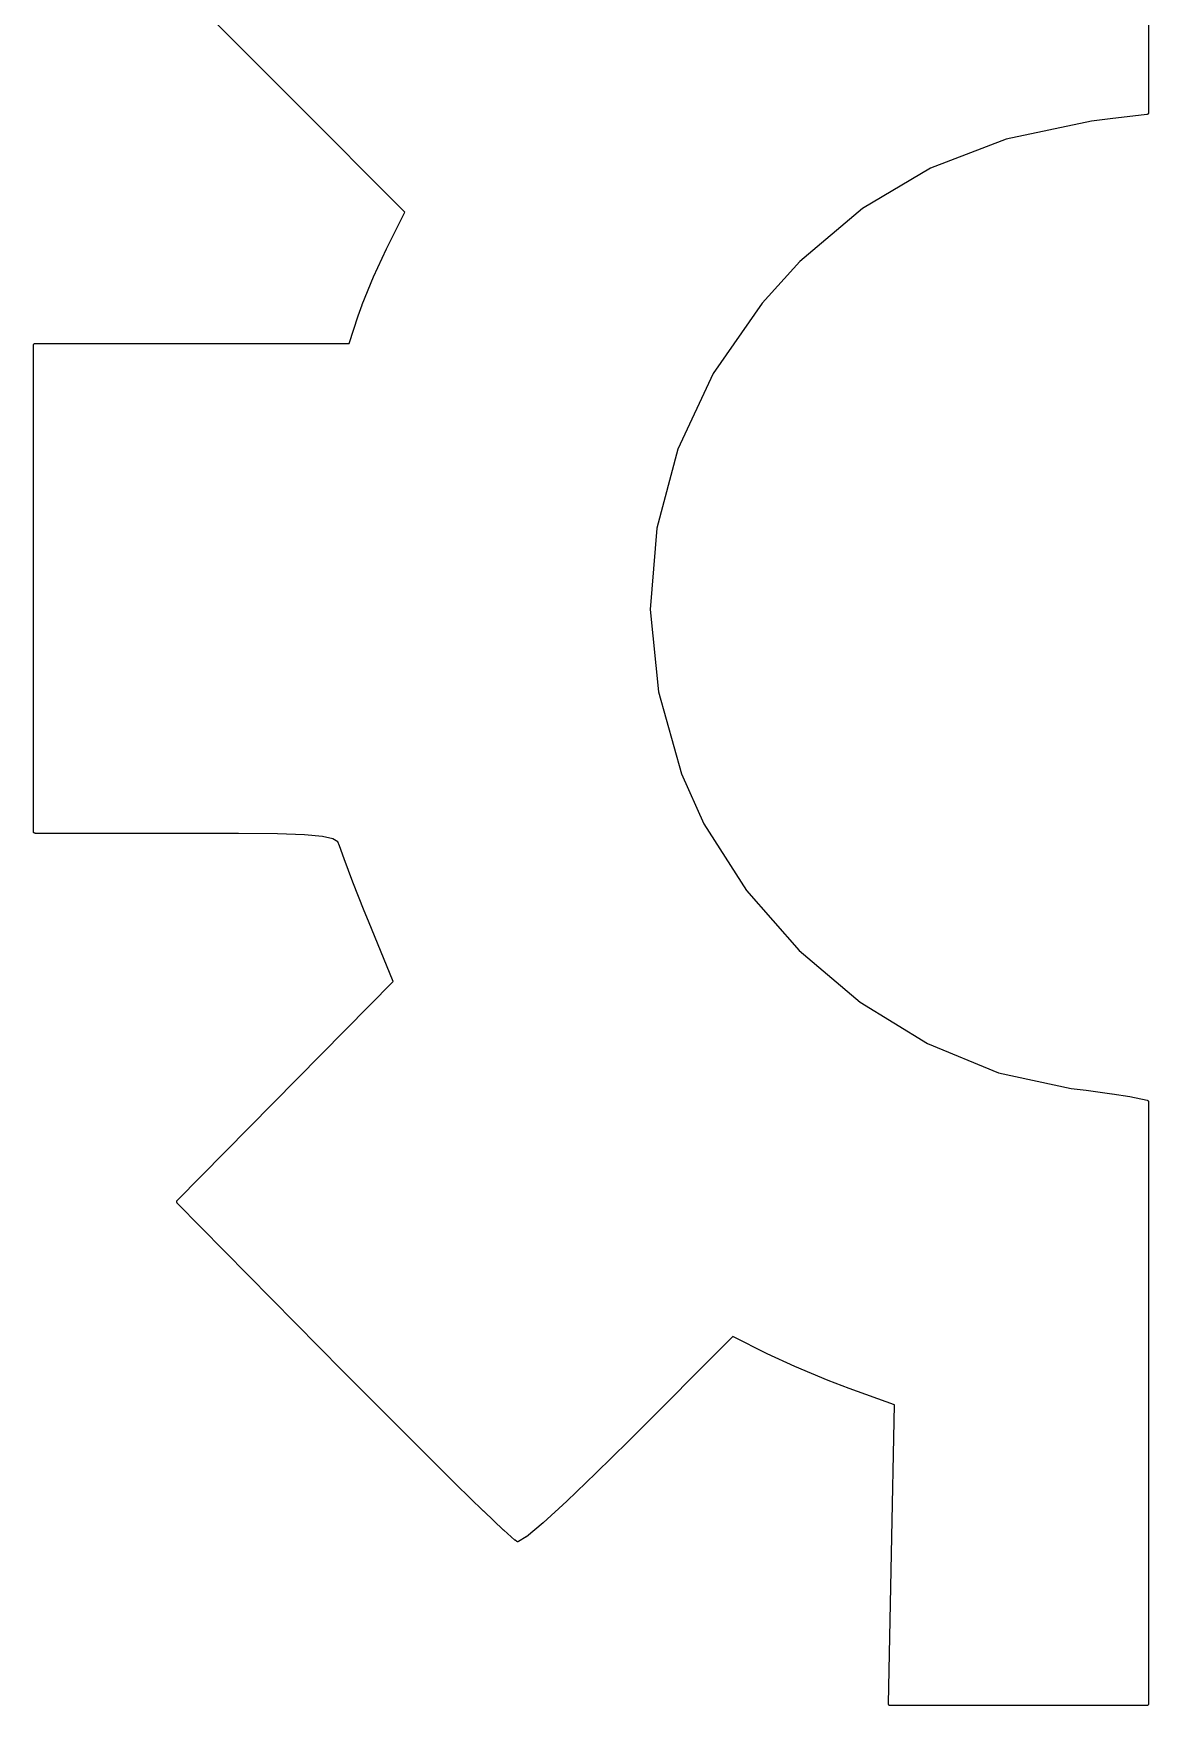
# Model space of a CAD drawing. Extents: x 6.3 to 49.3, y 9.3 to 45.7.
# Drawn here: x 34.855 to 37.913, y 21.668 to 26.253 of the extents above; entities that cross this region are included whole.
import ezdxf

# ---------------------------------------------------------------- set-up
doc = ezdxf.new("R2010")
doc.units = 0
doc.layers.add('BLACK', color=7, linetype='CONTINUOUS')

msp = doc.modelspace()

# ---------------------------------------------------------------- linework, layer by layer
at = {"layer": 'BLACK', "linetype": 'CONTINUOUS'}
for p, q in [((37.9133, 26.7833), (37.9133, 26.036)), ((35.5732, 26.065), (35.2699, 26.3688)), ((35.5733, 26.0649), (35.5732, 26.065)), ((35.8741, 25.7635), (35.5733, 26.0649)), ((37.7572, 26.0127), (37.5232, 25.9633)), ((37.8084, 26.0193), (37.7572, 26.0127)), ((37.9089, 26.0311), (37.8084, 26.0193)), ((37.8084, 26.0193), (37.8084, 26.0193)), ((37.9091, 26.0312), (37.9089, 26.0311)), ((37.9093, 26.0312), (37.9091, 26.0312)), ((37.9096, 26.0313), (37.9093, 26.0312)), ((37.9099, 26.0313), (37.9096, 26.0313)), ((37.91, 26.0314), (37.9099, 26.0313)), ((37.9102, 26.0315), (37.91, 26.0314)), ((37.9105, 26.0316), (37.9102, 26.0315)), ((37.9108, 26.0317), (37.9105, 26.0316)), ((37.9109, 26.0318), (37.9108, 26.0317)), ((37.9111, 26.0319), (37.9109, 26.0318)), ((37.9113, 26.0321), (37.9111, 26.0319)), ((37.9116, 26.0323), (37.9113, 26.0321)), ((37.9117, 26.0324), (37.9116, 26.0323)), ((37.9118, 26.0325), (37.9117, 26.0324)), ((37.912, 26.0328), (37.9118, 26.0325)), ((37.9122, 26.033), (37.912, 26.0328)), ((37.9123, 26.0331), (37.9122, 26.033)), ((37.9125, 26.0333), (37.9123, 26.0331)), ((37.9126, 26.0335), (37.9125, 26.0333)), ((37.9128, 26.0338), (37.9126, 26.0335)), ((37.9129, 26.0341), (37.9128, 26.034)), ((37.9128, 26.034), (37.9128, 26.0338)), ((37.913, 26.0344), (37.9129, 26.0341)), ((37.9131, 26.0347), (37.913, 26.0344)), ((37.9132, 26.0349), (37.9131, 26.0347)), ((37.9133, 26.0354), (37.9132, 26.0351)), ((37.9132, 26.0351), (37.9132, 26.0349)), ((37.9133, 26.036), (37.9133, 26.0358)), ((37.9133, 26.0358), (37.9133, 26.0357)), ((37.9133, 26.0357), (37.9133, 26.0354)), ((37.5232, 25.9633), (37.3156, 25.8844)), ((37.3156, 25.8844), (37.1289, 25.7735)), ((37.1289, 25.7735), (36.9573, 25.6278)), ((35.8238, 25.6631), (35.8741, 25.7635)), ((35.788, 25.5864), (35.8237, 25.663)), ((35.8237, 25.663), (35.8237, 25.6631)), ((35.8237, 25.6631), (35.8237, 25.6631)), ((35.8237, 25.6631), (35.8238, 25.6631)), ((35.7566, 25.5099), (35.7879, 25.5862)), ((35.7879, 25.5862), (35.788, 25.5862)), ((35.788, 25.5863), (35.788, 25.5864)), ((35.788, 25.5862), (35.788, 25.5863)), ((36.9573, 25.6278), (36.8533, 25.5142)), ((35.7459, 25.4795), (35.7565, 25.5096)), ((35.7565, 25.5096), (35.7566, 25.5097)), ((35.7566, 25.5098), (35.7566, 25.5099)), ((35.7566, 25.5097), (35.7566, 25.5098)), ((36.8533, 25.5142), (36.7191, 25.3207)), ((35.7212, 25.4035), (35.7458, 25.4794)), ((35.7458, 25.4794), (35.7458, 25.4795)), ((35.7458, 25.4795), (35.7459, 25.4795)), ((35.7459, 25.4795), (35.7459, 25.4795)), ((34.8568, 25.4021), (34.8572, 25.4023)), ((34.8572, 25.4023), (34.8576, 25.4027)), ((34.8576, 25.4027), (34.858, 25.4029)), ((34.8576, 25.4027), (34.8576, 25.4027)), ((34.8576, 25.4027), (34.8576, 25.4027)), ((34.858, 25.4029), (34.8584, 25.4031)), ((34.8584, 25.4031), (34.8584, 25.4031)), ((34.8584, 25.4031), (34.8585, 25.4031)), ((34.8585, 25.4031), (34.8589, 25.4033)), ((34.8589, 25.4033), (34.8594, 25.4034)), ((34.8594, 25.4034), (34.8594, 25.4034)), ((34.8594, 25.4034), (34.8594, 25.4034)), ((34.8594, 25.4034), (34.8598, 25.4034)), ((34.8598, 25.4034), (34.8603, 25.4035)), ((34.8603, 25.4035), (35.7212, 25.4035)), ((34.8553, 25.3986), (34.8554, 25.3991)), ((34.8553, 24.065), (34.8553, 25.3986)), ((34.8554, 25.3995), (34.8556, 25.4001)), ((34.8554, 25.3991), (34.8554, 25.3995)), ((34.8554, 25.3995), (34.8554, 25.3995)), ((34.8554, 25.3995), (34.8554, 25.3995)), ((34.8556, 25.4001), (34.8557, 25.4004)), ((34.8557, 25.4005), (34.856, 25.401)), ((34.8557, 25.4004), (34.8557, 25.4005)), ((34.8557, 25.4005), (34.8557, 25.4005)), ((34.856, 25.401), (34.8562, 25.4013)), ((34.8562, 25.4013), (34.8565, 25.4017)), ((34.8562, 25.4013), (34.8562, 25.4013)), ((34.8562, 25.4013), (34.8562, 25.4013)), ((34.8565, 25.4017), (34.8568, 25.402)), ((34.8568, 25.402), (34.8568, 25.4021)), ((34.8568, 25.4021), (34.8568, 25.4021)), ((36.7191, 25.3207), (36.6228, 25.1139)), ((36.6228, 25.1139), (36.5652, 24.8972)), ((36.5652, 24.8972), (36.547, 24.6742)), ((36.547, 24.6742), (36.5692, 24.4484)), ((36.5692, 24.4484), (36.6326, 24.2231)), ((36.6326, 24.2231), (36.6941, 24.0865)), ((36.6941, 24.0865), (36.8107, 23.9032)), ((34.8554, 24.0645), (34.8553, 24.065)), ((34.8554, 24.0641), (34.8554, 24.0645)), ((34.8554, 24.064), (34.8554, 24.0641)), ((34.8556, 24.0635), (34.8554, 24.064)), ((34.8554, 24.064), (34.8554, 24.064)), ((34.8557, 24.0631), (34.8556, 24.0635)), ((34.8559, 24.0627), (34.8557, 24.0631)), ((34.8557, 24.0631), (34.8557, 24.0631)), ((34.8557, 24.0631), (34.8557, 24.0631)), ((34.8561, 24.0623), (34.8559, 24.0627)), ((34.8562, 24.0622), (34.8561, 24.0623)), ((34.8565, 24.0618), (34.8562, 24.0622)), ((34.8562, 24.0622), (34.8562, 24.0622)), ((34.8568, 24.0615), (34.8565, 24.0618)), ((34.8571, 24.0612), (34.8568, 24.0615)), ((34.8568, 24.0615), (34.8568, 24.0615)), ((34.8568, 24.0615), (34.8568, 24.0615)), ((34.8575, 24.0609), (34.8571, 24.0612)), ((34.8579, 24.0607), (34.8575, 24.0609)), ((34.8575, 24.0609), (34.8575, 24.0609)), ((34.8575, 24.0609), (34.8575, 24.0609)), ((34.8584, 24.0604), (34.8579, 24.0607)), ((34.8588, 24.0603), (34.8584, 24.0604)), ((34.8584, 24.0604), (34.8584, 24.0604)), ((34.8584, 24.0604), (34.8584, 24.0604)), ((34.8593, 24.0601), (34.8588, 24.0603)), ((34.8598, 24.0601), (34.8593, 24.0601)), ((34.8593, 24.0601), (34.8593, 24.0601)), ((34.8593, 24.0601), (34.8593, 24.0601)), ((34.8603, 24.06), (34.8598, 24.0601)), ((35.2751, 24.06), (34.8603, 24.06)), ((35.418, 24.0597), (35.2751, 24.06)), ((35.5242, 24.0585), (35.418, 24.0597)), ((35.418, 24.0597), (35.418, 24.0597)), ((35.599, 24.056), (35.5242, 24.0585)), ((35.6481, 24.0516), (35.599, 24.056)), ((35.6764, 24.045), (35.6481, 24.0516)), ((35.6896, 24.0366), (35.6764, 24.045)), ((35.6949, 24.0257), (35.6896, 24.0366)), ((35.7071, 23.9899), (35.6949, 24.0257)), ((35.7071, 23.9898), (35.7071, 23.9899)), ((35.7072, 23.9897), (35.7071, 23.9898)), ((35.7071, 23.9898), (35.7071, 23.9898)), ((35.7313, 23.9263), (35.7072, 23.9897)), ((35.7313, 23.9262), (35.7313, 23.9263)), ((35.7627, 23.8471), (35.7313, 23.9262)), ((35.7313, 23.9262), (35.7313, 23.9262)), ((36.8107, 23.9032), (36.9555, 23.7386)), ((35.774, 23.8194), (35.7627, 23.8471)), ((35.7627, 23.8471), (35.7627, 23.8471)), ((35.7627, 23.8471), (35.7627, 23.8471)), ((35.774, 23.8193), (35.774, 23.8194)), ((35.774, 23.8194), (35.774, 23.8194)), ((35.8421, 23.6534), (35.774, 23.8193)), ((36.9555, 23.7386), (37.1228, 23.5973)), ((35.2497, 23.0533), (35.8421, 23.6534)), ((37.1228, 23.5973), (37.3068, 23.484)), ((37.3068, 23.484), (37.5014, 23.4036)), ((37.5014, 23.4036), (37.7011, 23.3605)), ((37.7011, 23.3605), (37.7425, 23.3556)), ((37.7425, 23.3556), (37.7425, 23.3556)), ((37.7425, 23.3556), (37.7425, 23.3556)), ((37.7425, 23.3556), (37.7425, 23.3556)), ((37.7425, 23.3556), (37.813, 23.346)), ((37.813, 23.346), (37.813, 23.346)), ((37.813, 23.346), (37.8131, 23.346)), ((37.8131, 23.346), (37.8131, 23.346)), ((37.8131, 23.346), (37.8615, 23.338)), ((37.8615, 23.338), (37.8616, 23.338)), ((37.8616, 23.338), (37.8617, 23.338)), ((37.8617, 23.338), (37.8617, 23.338)), ((37.8617, 23.338), (37.9093, 23.3283)), ((37.9093, 23.3283), (37.9093, 23.3283)), ((37.9093, 23.3283), (37.9093, 23.3283)), ((37.9093, 23.3283), (37.9093, 23.3283)), ((37.9093, 23.3283), (37.9094, 23.3282)), ((37.9094, 23.3282), (37.9099, 23.3281)), ((37.9099, 23.3281), (37.9103, 23.328)), ((37.9103, 23.328), (37.9103, 23.328)), ((37.9103, 23.328), (37.9103, 23.3279)), ((37.9103, 23.3279), (37.9108, 23.3277)), ((37.9108, 23.3277), (37.9111, 23.3275)), ((37.9111, 23.3275), (37.9112, 23.3275)), ((37.9112, 23.3275), (37.9112, 23.3275)), ((37.9112, 23.3275), (37.9116, 23.3271)), ((37.9116, 23.3271), (37.9119, 23.3269)), ((37.9119, 23.3269), (37.9119, 23.3269)), ((37.9119, 23.3269), (37.9119, 23.3268)), ((37.9119, 23.3268), (37.9122, 23.3265)), ((37.9122, 23.3265), (37.9125, 23.3261)), ((37.9125, 23.3261), (37.9125, 23.3261)), ((37.9125, 23.3261), (37.9125, 23.3261)), ((37.9125, 23.3261), (37.9127, 23.3257)), ((37.9127, 23.3257), (37.913, 23.3253)), ((37.913, 23.3253), (37.913, 23.3252)), ((37.913, 23.3252), (37.913, 23.3252)), ((37.913, 23.3252), (37.9131, 23.3248)), ((37.9131, 23.3248), (37.9132, 23.3243)), ((37.9132, 23.3243), (37.9132, 23.3243)), ((37.9132, 23.3243), (37.9132, 23.3243)), ((37.9132, 23.3243), (37.9133, 23.3239)), ((37.9133, 23.3239), (37.9133, 23.3234)), ((37.9133, 23.3234), (37.9133, 21.6731)), ((35.2483, 23.0503), (35.2484, 23.0508)), ((35.2483, 23.0499), (35.2483, 23.0503)), ((35.2483, 23.0498), (35.2483, 23.0499)), ((35.2483, 23.0494), (35.2483, 23.0498)), ((35.2483, 23.0498), (35.2483, 23.0498)), ((35.2484, 23.0489), (35.2483, 23.0494)), ((35.2484, 23.0509), (35.2485, 23.0513)), ((35.2484, 23.0508), (35.2484, 23.0509)), ((35.2484, 23.0508), (35.2484, 23.0508)), ((35.2484, 23.0488), (35.2484, 23.0489)), ((35.2484, 23.0489), (35.2484, 23.0489)), ((35.2485, 23.0484), (35.2484, 23.0488)), ((35.2485, 23.0513), (35.2486, 23.0517)), ((35.2486, 23.048), (35.2485, 23.0484)), ((35.2486, 23.0517), (35.2487, 23.0517)), ((35.2486, 23.0479), (35.2486, 23.048)), ((35.2487, 23.0479), (35.2486, 23.0479)), ((35.2487, 23.0518), (35.2489, 23.0522)), ((35.2487, 23.0517), (35.2487, 23.0518)), ((35.2488, 23.0475), (35.2487, 23.0479)), ((35.2491, 23.0471), (35.2488, 23.0475)), ((35.2489, 23.0522), (35.2491, 23.0526)), ((35.2491, 23.0526), (35.2491, 23.0526)), ((35.2491, 23.0526), (35.2492, 23.0526)), ((35.2491, 23.047), (35.2491, 23.0471)), ((35.2491, 23.0471), (35.2491, 23.0471)), ((35.2494, 23.0467), (35.2491, 23.047)), ((35.2492, 23.0526), (35.2494, 23.053)), ((35.2494, 23.053), (35.2497, 23.0533)), ((35.2497, 23.0463), (35.2494, 23.0467)), ((35.7041, 22.5856), (35.2497, 23.0463)), ((35.2497, 23.0463), (35.2497, 23.0463)), ((36.7734, 22.6802), (36.492, 22.398)), ((36.8672, 22.6331), (36.7734, 22.6802)), ((36.8672, 22.633), (36.8672, 22.6331)), ((36.8673, 22.633), (36.8672, 22.633)), ((36.9432, 22.5979), (36.8673, 22.633)), ((36.8673, 22.633), (36.8673, 22.633)), ((35.7041, 22.5855), (35.7041, 22.5856)), ((35.7041, 22.5856), (35.7041, 22.5856)), ((35.8179, 22.4706), (35.7041, 22.5855)), ((35.7041, 22.5855), (35.7041, 22.5855)), ((35.7041, 22.5855), (35.7041, 22.5855)), ((36.9433, 22.5979), (36.9432, 22.5979)), ((36.9434, 22.5978), (36.9433, 22.5979)), ((36.9433, 22.5979), (36.9433, 22.5979)), ((37.0346, 22.5598), (36.9434, 22.5978)), ((37.0347, 22.5598), (37.0346, 22.5598)), ((37.0348, 22.5598), (37.0347, 22.5598)), ((37.0347, 22.5598), (37.0347, 22.5598)), ((37.0923, 22.5379), (37.0348, 22.5598)), ((37.0924, 22.5379), (37.0923, 22.5379)), ((37.0923, 22.5379), (37.0923, 22.5379)), ((37.0923, 22.5379), (37.0923, 22.5379)), ((37.2167, 22.4929), (37.0924, 22.5379)), ((35.818, 22.4706), (35.8179, 22.4706)), ((35.8179, 22.4706), (35.8179, 22.4706)), ((35.9227, 22.3658), (35.818, 22.4706)), ((37.2083, 22.0849), (37.2167, 22.4929)), ((36.4873, 22.3934), (36.3979, 22.3052)), ((36.4874, 22.3934), (36.4873, 22.3934)), ((36.492, 22.398), (36.4874, 22.3934)), ((36.492, 22.398), (36.492, 22.398)), ((35.9227, 22.3657), (35.9227, 22.3658)), ((35.9227, 22.3658), (35.9227, 22.3658)), ((36.0146, 22.2747), (35.9227, 22.3657)), ((36.3979, 22.3051), (36.3181, 22.2291)), ((36.3979, 22.3052), (36.3979, 22.3052)), ((36.3979, 22.3052), (36.3979, 22.3052)), ((36.3979, 22.3052), (36.3979, 22.3051)), ((36.0147, 22.2747), (36.0146, 22.2747)), ((36.0146, 22.2747), (36.0146, 22.2747)), ((36.0899, 22.2013), (36.0147, 22.2747)), ((36.09, 22.2012), (36.0899, 22.2013)), ((36.0899, 22.2013), (36.0899, 22.2013)), ((36.1447, 22.149), (36.09, 22.2012)), ((36.3181, 22.229), (36.253, 22.1696)), ((36.3181, 22.2291), (36.3181, 22.229)), ((36.3181, 22.229), (36.3181, 22.229)), ((36.3181, 22.229), (36.3181, 22.229)), ((36.1448, 22.149), (36.1447, 22.149)), ((36.1449, 22.1489), (36.1448, 22.149)), ((36.1448, 22.149), (36.1448, 22.149)), ((36.1754, 22.1218), (36.1449, 22.1489)), ((36.2528, 22.1694), (36.2073, 22.1312)), ((36.2529, 22.1695), (36.2528, 22.1694)), ((36.253, 22.1696), (36.2529, 22.1695)), ((36.2529, 22.1695), (36.2529, 22.1695)), ((36.1756, 22.1216), (36.1754, 22.1218)), ((36.1759, 22.1214), (36.1756, 22.1216)), ((36.1805, 22.1183), (36.1759, 22.1214)), ((36.1759, 22.1214), (36.1759, 22.1214)), ((36.1808, 22.1182), (36.1805, 22.1183)), ((36.1811, 22.118), (36.1808, 22.1182)), ((36.1812, 22.118), (36.1811, 22.118)), ((36.1814, 22.1179), (36.1812, 22.118)), ((36.1817, 22.1178), (36.1814, 22.1179)), ((36.182, 22.1177), (36.1817, 22.1178)), ((36.1821, 22.1176), (36.182, 22.1177)), ((36.1823, 22.1176), (36.1821, 22.1176)), ((36.1826, 22.1176), (36.1823, 22.1176)), ((36.1829, 22.1175), (36.1826, 22.1176)), ((36.1831, 22.1175), (36.1829, 22.1175)), ((36.1833, 22.1175), (36.1831, 22.1175)), ((36.1836, 22.1175), (36.1833, 22.1175)), ((36.1839, 22.1176), (36.1836, 22.1175)), ((36.1841, 22.1176), (36.1839, 22.1176)), ((36.1842, 22.1176), (36.1841, 22.1176)), ((36.1845, 22.1177), (36.1842, 22.1176)), ((36.1849, 22.1178), (36.1845, 22.1177)), ((36.185, 22.1178), (36.1849, 22.1178)), ((36.1852, 22.1179), (36.185, 22.1178)), ((36.1855, 22.118), (36.1852, 22.1179)), ((36.1858, 22.1182), (36.1855, 22.118)), ((36.2067, 22.1307), (36.1858, 22.1182)), ((36.1858, 22.1182), (36.1858, 22.1182)), ((36.207, 22.1309), (36.2067, 22.1307)), ((36.2073, 22.1311), (36.207, 22.1309)), ((36.2073, 22.1312), (36.2073, 22.1311)), ((37.1998, 21.6733), (37.2083, 22.0849)), ((37.2083, 22.0849), (37.2083, 22.0849)), ((37.2083, 22.0849), (37.2083, 22.0849)), ((37.1998, 21.6732), (37.1998, 21.6733)), ((37.1999, 21.6728), (37.1998, 21.6732)), ((37.1998, 21.6732), (37.1998, 21.6732)), ((37.1999, 21.6723), (37.1999, 21.6728)), ((37.1999, 21.6722), (37.1999, 21.6723)), ((37.1999, 21.6723), (37.1999, 21.6723)), ((37.2, 21.6718), (37.1999, 21.6722)), ((37.2002, 21.6714), (37.2, 21.6718)), ((37.2002, 21.6713), (37.2002, 21.6714)), ((37.2004, 21.6709), (37.2002, 21.6713)), ((37.2002, 21.6713), (37.2002, 21.6713)), ((37.2006, 21.6705), (37.2004, 21.6709)), ((37.2006, 21.6704), (37.2006, 21.6705)), ((37.2006, 21.6705), (37.2006, 21.6705)), ((37.2009, 21.6701), (37.2006, 21.6704)), ((37.2012, 21.6697), (37.2009, 21.6701)), ((37.2016, 21.6694), (37.2012, 21.6697)), ((37.2012, 21.6697), (37.2012, 21.6697)), ((37.2012, 21.6697), (37.2012, 21.6697)), ((37.2019, 21.6691), (37.2016, 21.6694)), ((37.202, 21.6691), (37.2019, 21.6691)), ((37.202, 21.669), (37.202, 21.6691)), ((37.2024, 21.6688), (37.202, 21.669)), ((37.2028, 21.6686), (37.2024, 21.6688)), ((37.2033, 21.6684), (37.2028, 21.6686)), ((37.2028, 21.6686), (37.2028, 21.6686)), ((37.2028, 21.6686), (37.2028, 21.6686)), ((37.2037, 21.6683), (37.2033, 21.6684)), ((37.2038, 21.6683), (37.2037, 21.6683)), ((37.2037, 21.6683), (37.2037, 21.6683)), ((37.2043, 21.6682), (37.2038, 21.6683)), ((37.2047, 21.6682), (37.2043, 21.6682)), ((37.2047, 21.6682), (37.2047, 21.6682)), ((37.9083, 21.6682), (37.2047, 21.6682)), ((37.2047, 21.6682), (37.2047, 21.6682)), ((37.9088, 21.6682), (37.9083, 21.6682)), ((37.9093, 21.6683), (37.9088, 21.6682)), ((37.9098, 21.6684), (37.9093, 21.6683)), ((37.9093, 21.6683), (37.9093, 21.6683)), ((37.9093, 21.6683), (37.9093, 21.6683)), ((37.9102, 21.6685), (37.9098, 21.6684)), ((37.9107, 21.6688), (37.9102, 21.6685)), ((37.9102, 21.6685), (37.9102, 21.6685)), ((37.9102, 21.6685), (37.9102, 21.6685)), ((37.9111, 21.669), (37.9107, 21.6688)), ((37.9115, 21.6693), (37.9111, 21.669)), ((37.9111, 21.669), (37.9111, 21.669)), ((37.9111, 21.669), (37.9111, 21.669)), ((37.9118, 21.6696), (37.9115, 21.6693)), ((37.9119, 21.6696), (37.9118, 21.6696)), ((37.9118, 21.6696), (37.9118, 21.6696)), ((37.9121, 21.67), (37.9119, 21.6696)), ((37.9125, 21.6703), (37.9121, 21.67)), ((37.9127, 21.6707), (37.9125, 21.6704)), ((37.9125, 21.6704), (37.9125, 21.6704)), ((37.9125, 21.6704), (37.9125, 21.6703)), ((37.9129, 21.6712), (37.9127, 21.6707)), ((37.9131, 21.6717), (37.9129, 21.6712)), ((37.9129, 21.6712), (37.9129, 21.6712)), ((37.9129, 21.6712), (37.9129, 21.6712)), ((37.9132, 21.6721), (37.9131, 21.6717)), ((37.9133, 21.6726), (37.9132, 21.6722)), ((37.9132, 21.6722), (37.9132, 21.6721)), ((37.9132, 21.6721), (37.9132, 21.6721)), ((37.9133, 21.6731), (37.9133, 21.6726))]:
    msp.add_line(p, q, dxfattribs=at)

doc.saveas('drawing.dxf')
